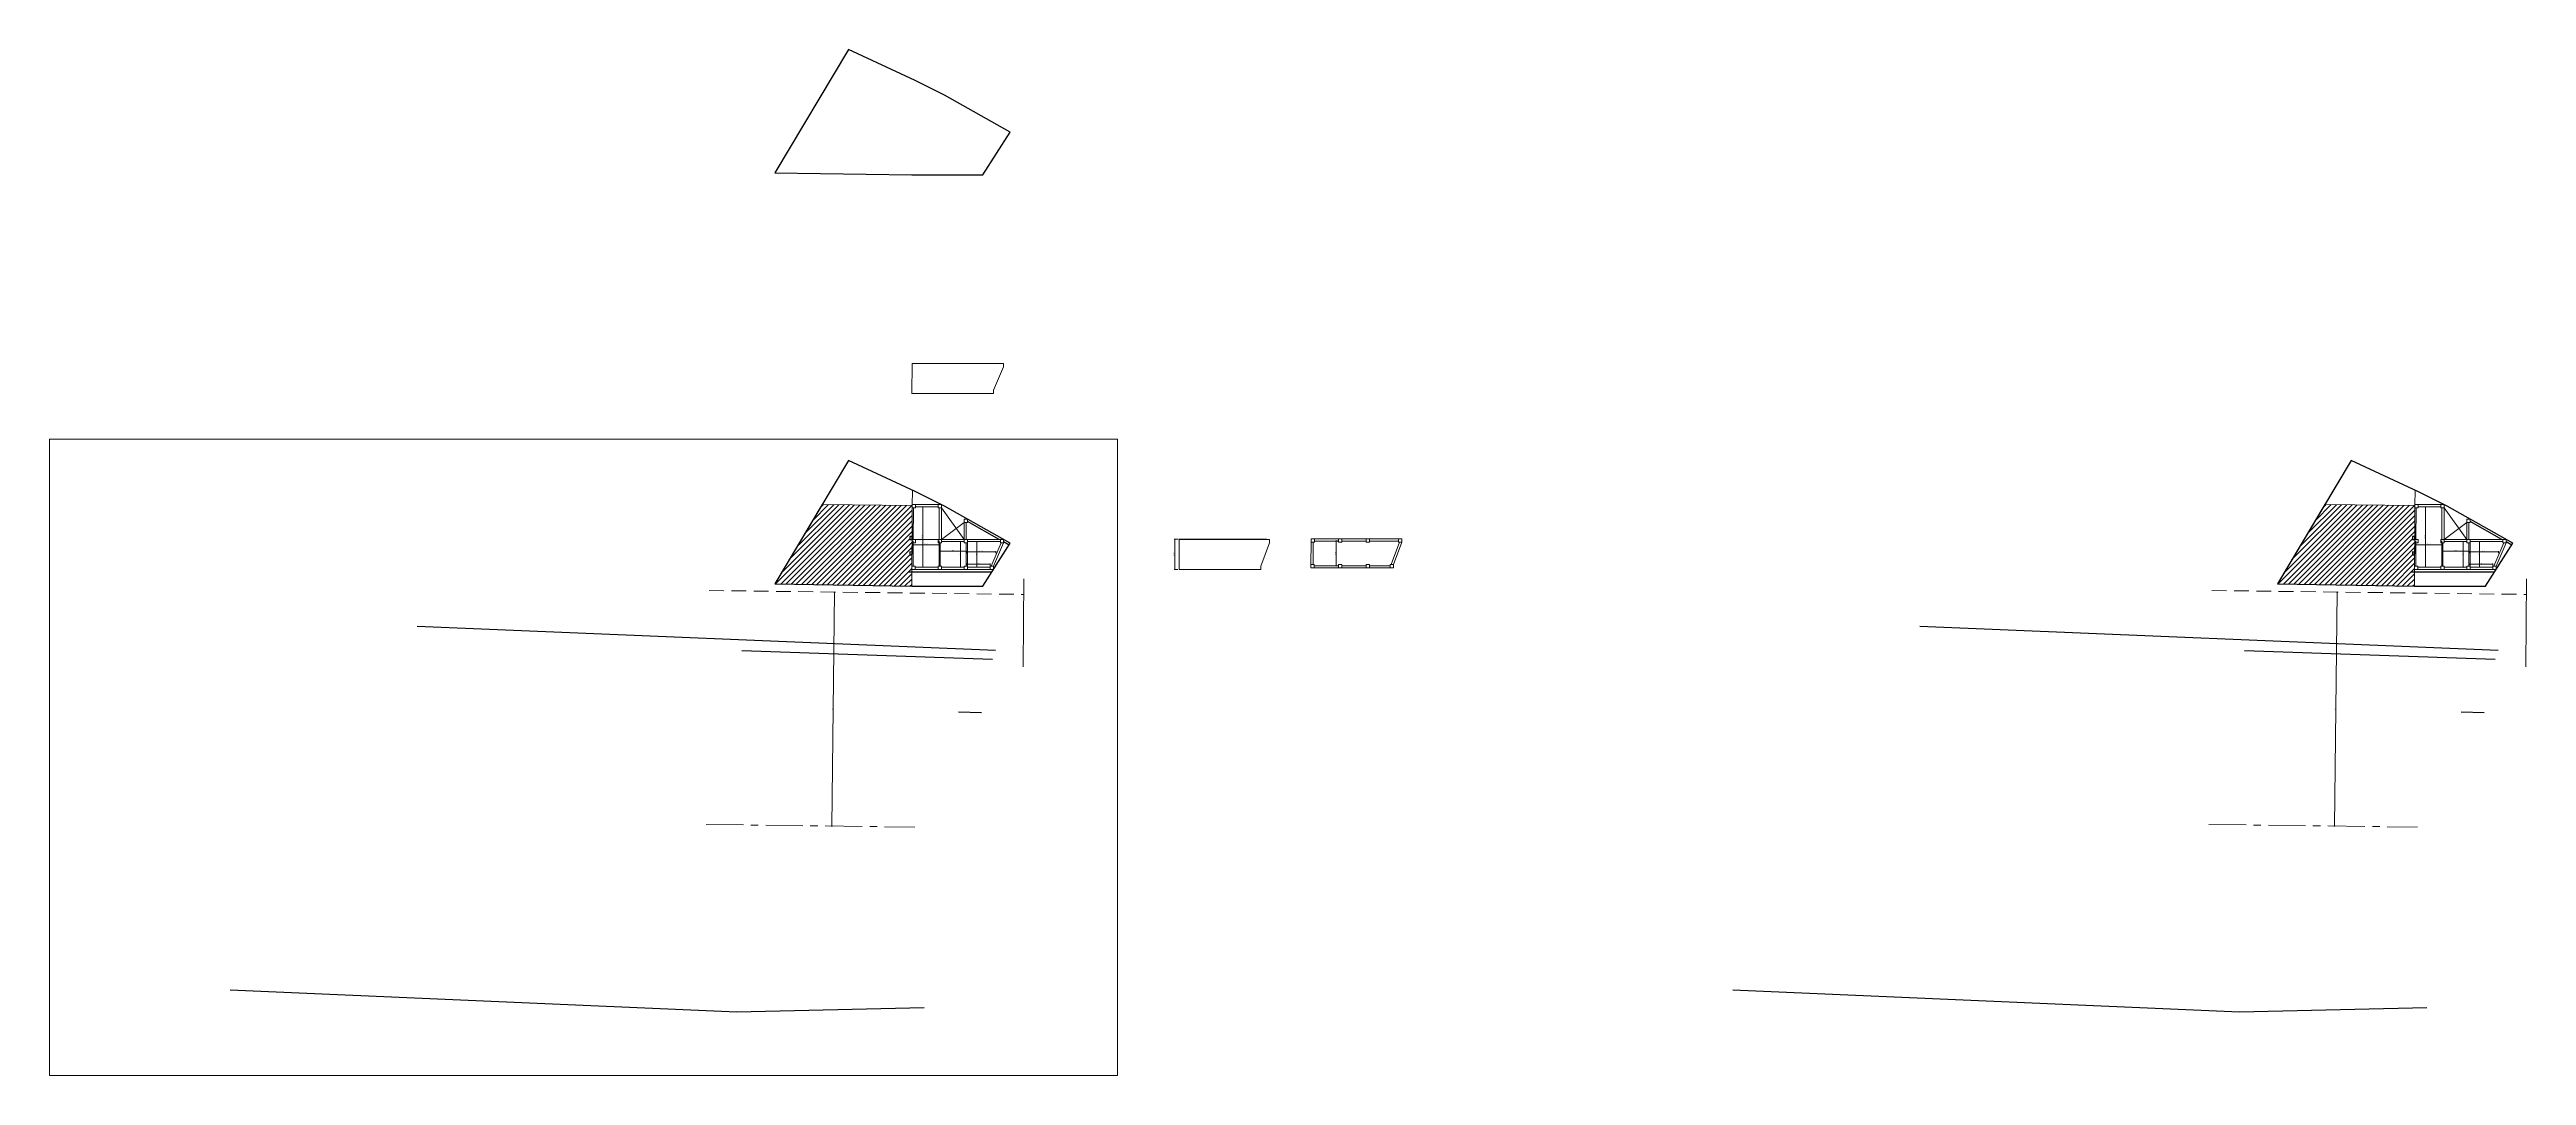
# Model space of a CAD drawing. Header units: inches. Extents: x 4069 to 291496, y -47643 to 12535.
# Drawn here: x 10215 to 20627, y 1912 to 6227 of the extents above; entities that cross this region are included whole.
import ezdxf

# ---------------------------------------------------------------- set-up
doc = ezdxf.new("R2010")
doc.units = ezdxf.units.IN
doc.header["$LTSCALE"] = 5
doc.header["$MEASUREMENT"] = 0
doc.linetypes.add('CENTER', pattern=[2, 1.25, -0.25, 0.25, -0.25])
doc.linetypes.add('DASHED2', pattern=[0.375, 0.25, -0.125])
doc.layers.add('A-WALL', color=7, linetype='Continuous', lineweight=9)
doc.layers.add('DOOR', color=62, linetype='Continuous', lineweight=0)
doc.layers.add('dim line', color=7, linetype='Continuous', lineweight=15, true_color=0xfab2b2)
doc.layers.add('WALL', color=7, linetype='Continuous')
doc.styles.get("Standard").update_dxf_attribs({"font": 'arial.ttf'})
doc.dimstyles.new('Standard$0', dxfattribs={"dimtxt": 6, "dimasz": 4, "dimexe": 3, "dimexo": 6, "dimgap": 3, "dimtad": 1, "dimdec": 1, "dimzin": 0, "dimdsep": 46, "dimlunit": 4, "dimtxsty": 'Standard', "dimcen": 0.09, "dimclrd": 6, "dimclre": 6, "dimclrt": 7, "dimadec": 0, "dimazin": 0, "dimtfac": 1, "dimtdec": 1, "dimtix": 1, "dimtofl": 0, "dimtmove": 1, "dimatfit": 3, "dimfxl": 1, "dimtolj": 1, "dimtzin": 0, "dimlwd": 18, "dimlwe": 18, "dimarcsym": 0})

# ---------------------------------------------------------------- blocks, each defined once
blk = doc.blocks.new('oblique')
at = {"color": 0, "lineweight": -2}
blk.add_line((0.25, 0.25), (-0.25, -0.25), dxfattribs=at)
at = {"layer": 'dim line', "lineweight": 9}
for p, q in [((-0.4375, 0), (0.4375, 0)), ((0, 0.4375), (0, -0.4375))]:
    blk.add_line(p, q, dxfattribs=at)
blk = doc.blocks.new('*D35')
at = {"layer": 'A-WALL', "color": 33, "lineweight": 0, "ltscale": 5, "transparency": 16777216}
blk.add_line((13503, 2961), (13515, 3945), dxfattribs=at)
at = {"layer": 'A-WALL', "color": 47, "lineweight": 0, "ltscale": 5, "transparency": 16777216}
for p, q in [((13518, 3945), (13512, 3945)), ((13506, 2961), (13500, 2961))]:
    blk.add_line(p, q, dxfattribs=at)
at = {"layer": 'Defpoints', "color": 0, "ltscale": 5, "transparency": 16777216}
for p in [(13515, 3945), (13523, 3945), (13511, 2961)]:
    blk.add_point(p, dxfattribs=at)
at = {"layer": 'A-WALL', "color": 33, "lineweight": 0, "ltscale": 5, "transparency": 16777216, "xscale": 2, "yscale": 2, "zscale": 2}
for p, rotation in [((13515, 3945), 89.29419504651034), ((13503, 2961), 269.2941950465104)]:
    blk.add_blockref('oblique', p, dxfattribs=dict(at, rotation=rotation))
at = {"layer": 'A-WALL', "color": 7, "ltscale": 5, "transparency": 16777216, "insert": (13506, 3453), "char_height": 4.5, "attachment_point": 5, "rotation": 89.2942}
blk.add_mtext("\\A1;82'", dxfattribs=at)
blk = doc.blocks.new('_OBLIQUE')
at = {"color": 0, "linetype": 'ByBlock'}
blk.add_line((-0.5, -0.5), (0.5, 0.5), dxfattribs=at)
blk = doc.blocks.new('*D36')
at = {"layer": 'A-WALL', "color": 47, "lineweight": 0, "ltscale": 5, "transparency": 16777216}
for p, q in [((15629, 4160), (15621, 4160)), ((15629, 4055), (15621, 4055))]:
    blk.add_line(p, q, dxfattribs=at)
at = {"layer": 'A-WALL', "color": 33, "lineweight": 0, "ltscale": 5, "transparency": 16777216}
blk.add_line((15624, 4160), (15624, 4055), dxfattribs=at)
at = {"layer": 'Defpoints', "color": 0, "ltscale": 5, "transparency": 16777216}
for p in [(15634, 4160), (15624, 4055), (15634, 4055)]:
    blk.add_point(p, dxfattribs=at)
at = {"layer": 'A-WALL', "color": 33, "lineweight": 0, "ltscale": 5, "transparency": 16777216, "xscale": 2, "yscale": 2, "zscale": 2}
for p, rotation in [((15624, 4160), 90), ((15624, 4055), 270)]:
    blk.add_blockref('oblique', p, dxfattribs=dict(at, rotation=rotation))
at = {"layer": 'A-WALL', "color": 7, "ltscale": 5, "transparency": 16777216, "insert": (15621, 4108), "char_height": 4.5, "attachment_point": 5, "rotation": 90}
blk.add_mtext('\\A1;8\'-8"', dxfattribs=at)
blk = doc.blocks.new('*D37')
at = {"layer": 'A-WALL', "color": 47, "lineweight": 0, "ltscale": 5, "transparency": 16777216}
for p, q in [((13898, 4304), (13883, 4304)), ((13897, 4049), (13883, 4049))]:
    blk.add_line(p, q, dxfattribs=at)
at = {"layer": 'A-WALL', "color": 33, "lineweight": 0, "ltscale": 5, "transparency": 16777216}
blk.add_line((13886, 4304), (13886, 4049), dxfattribs=at)
at = {"layer": 'Defpoints', "color": 0, "ltscale": 5, "transparency": 16777216}
for p in [(13903, 4304, -44), (13886, 4049), (13902, 4049)]:
    blk.add_point(p, dxfattribs=at)
at = {"layer": 'A-WALL', "color": 33, "lineweight": 0, "ltscale": 5, "transparency": 16777216, "xscale": 2, "yscale": 2, "zscale": 2}
for p, rotation in [((13886, 4304), 90), ((13886, 4049), 270)]:
    blk.add_blockref('oblique', p, dxfattribs=dict(at, rotation=rotation))
at = {"layer": 'A-WALL', "color": 7, "ltscale": 5, "transparency": 16777216, "insert": (13883, 4177), "char_height": 4.5, "attachment_point": 5, "rotation": 90}
blk.add_mtext('\\A1;21\'-2"', dxfattribs=at)
blk = doc.blocks.new('*D38')
at = {"layer": 'A-WALL', "color": 47, "lineweight": 0, "ltscale": 5, "transparency": 16777216}
for p, q in [((13846, 4161), (13846, 4141)), ((13955, 4161), (13955, 4141))]:
    blk.add_line(p, q, dxfattribs=at)
at = {"layer": 'A-WALL', "color": 33, "lineweight": 0, "ltscale": 5, "transparency": 16777216}
blk.add_line((13955, 4144), (13846, 4144), dxfattribs=at)
at = {"layer": 'Defpoints', "color": 0, "ltscale": 5, "transparency": 16777216}
for p in [(13846, 4166), (13955, 4166, -29), (13846, 4144)]:
    blk.add_point(p, dxfattribs=at)
at = {"layer": 'A-WALL', "color": 33, "lineweight": 0, "ltscale": 5, "transparency": 16777216, "xscale": 2, "yscale": 2, "zscale": 2, "rotation": 180}
blk.add_blockref('oblique', (13846, 4144), dxfattribs=at)
at = {"layer": 'A-WALL', "color": 33, "lineweight": 0, "ltscale": 5, "transparency": 16777216, "xscale": 2, "yscale": 2, "zscale": 2}
blk.add_blockref('oblique', (13955, 4144), dxfattribs=at)
at = {"layer": 'A-WALL', "color": 7, "ltscale": 5, "transparency": 16777216, "insert": (13900, 4147), "char_height": 4.5, "attachment_point": 5}
blk.add_mtext('\\A1;9\'-1"', dxfattribs=at)
blk = doc.blocks.new('*D39')
at = {"layer": 'A-WALL', "color": 47, "lineweight": 0, "ltscale": 5, "transparency": 16777216}
for p, q in [((13959, 4147), (13959, 4114)), ((14068, 4147), (14068, 4114))]:
    blk.add_line(p, q, dxfattribs=at)
at = {"layer": 'A-WALL', "color": 33, "lineweight": 0, "ltscale": 5, "transparency": 16777216}
blk.add_line((13959, 4117), (14068, 4117), dxfattribs=at)
at = {"layer": 'Defpoints', "color": 0, "ltscale": 5, "transparency": 16777216}
for p in [(13959, 4152, -58), (14068, 4152), (14068, 4117)]:
    blk.add_point(p, dxfattribs=at)
at = {"layer": 'A-WALL', "color": 33, "lineweight": 0, "ltscale": 5, "transparency": 16777216, "xscale": 2, "yscale": 2, "zscale": 2, "rotation": 180}
blk.add_blockref('oblique', (13959, 4117), dxfattribs=at)
at = {"layer": 'A-WALL', "color": 33, "lineweight": 0, "ltscale": 5, "transparency": 16777216, "xscale": 2, "yscale": 2, "zscale": 2}
blk.add_blockref('oblique', (14068, 4117), dxfattribs=at)
at = {"layer": 'A-WALL', "color": 7, "ltscale": 5, "transparency": 16777216, "insert": (14014, 4120), "char_height": 4.5, "attachment_point": 5}
blk.add_mtext('\\A1;9\'-1"', dxfattribs=at)
blk = doc.blocks.new('*D40')
at = {"layer": 'A-WALL', "color": 47, "lineweight": 0, "ltscale": 5, "transparency": 16777216}
for p, q in [((14054, 4157), (14042, 4157)), ((14054, 4049), (14042, 4049))]:
    blk.add_line(p, q, dxfattribs=at)
at = {"layer": 'A-WALL', "color": 33, "lineweight": 0, "ltscale": 5, "transparency": 16777216}
blk.add_line((14045, 4157), (14045, 4049), dxfattribs=at)
at = {"layer": 'Defpoints', "color": 0, "ltscale": 5, "transparency": 16777216}
for p in [(14059, 4157), (14045, 4049), (14059, 4049)]:
    blk.add_point(p, dxfattribs=at)
at = {"layer": 'A-WALL', "color": 33, "lineweight": 0, "ltscale": 5, "transparency": 16777216, "xscale": 2, "yscale": 2, "zscale": 2}
for p, rotation in [((14045, 4157), 90), ((14045, 4049), 270)]:
    blk.add_blockref('oblique', p, dxfattribs=dict(at, rotation=rotation))
at = {"layer": 'A-WALL', "color": 7, "ltscale": 5, "transparency": 16777216, "insert": (14043, 4103), "char_height": 4.5, "attachment_point": 5, "rotation": 90}
blk.add_mtext("\\A1;9'", dxfattribs=at)
blk = doc.blocks.new('*D41')
at = {"layer": 'A-WALL', "color": 47, "lineweight": 0, "ltscale": 5, "transparency": 16777216}
for p, q in [((14116, 4157), (14110, 4157)), ((14116, 4049), (14110, 4049))]:
    blk.add_line(p, q, dxfattribs=at)
at = {"layer": 'A-WALL', "color": 33, "lineweight": 0, "ltscale": 5, "transparency": 16777216}
blk.add_line((14113, 4049), (14113, 4157), dxfattribs=at)
at = {"layer": 'Defpoints', "color": 0, "ltscale": 5, "transparency": 16777216}
for p in [(14113, 4157), (14121, 4157), (14121, 4049)]:
    blk.add_point(p, dxfattribs=at)
at = {"layer": 'A-WALL', "color": 33, "lineweight": 0, "ltscale": 5, "transparency": 16777216, "xscale": 2, "yscale": 2, "zscale": 2}
for p, rotation in [((14113, 4157), 90), ((14113, 4049), 270)]:
    blk.add_blockref('oblique', p, dxfattribs=dict(at, rotation=rotation))
at = {"layer": 'A-WALL', "color": 7, "ltscale": 5, "transparency": 16777216, "insert": (14110, 4103), "char_height": 4.5, "attachment_point": 5, "rotation": 90}
blk.add_mtext("\\A1;9'", dxfattribs=at)
blk = doc.blocks.new('*D42')
at = {"layer": 'A-WALL', "color": 47, "lineweight": 0, "ltscale": 5, "transparency": 16777216}
for p, q in [((14073, 4108), (14073, 4117)), ((14193, 4108), (14193, 4117))]:
    blk.add_line(p, q, dxfattribs=at)
at = {"layer": 'A-WALL', "color": 33, "lineweight": 0, "ltscale": 5, "transparency": 16777216}
blk.add_line((14193, 4114), (14073, 4114), dxfattribs=at)
at = {"layer": 'Defpoints', "color": 0, "ltscale": 5, "transparency": 16777216}
for p in [(14073, 4114), (14073, 4103), (14193, 4103)]:
    blk.add_point(p, dxfattribs=at)
at = {"layer": 'A-WALL', "color": 33, "lineweight": 0, "ltscale": 5, "transparency": 16777216, "xscale": 2, "yscale": 2, "zscale": 2, "rotation": 180}
blk.add_blockref('oblique', (14073, 4114), dxfattribs=at)
at = {"layer": 'A-WALL', "color": 33, "lineweight": 0, "ltscale": 5, "transparency": 16777216, "xscale": 2, "yscale": 2, "zscale": 2}
blk.add_blockref('oblique', (14193, 4114), dxfattribs=at)
at = {"layer": 'A-WALL', "color": 7, "ltscale": 5, "transparency": 16777216, "insert": (14133, 4117), "char_height": 4.5, "attachment_point": 5}
blk.add_mtext('\\A1;9\'-11"', dxfattribs=at)
blk = doc.blocks.new('*D43')
at = {"layer": 'A-WALL', "color": 47, "lineweight": 0, "ltscale": 5, "transparency": 16777216}
for p, q in [((14073, 4059), (14073, 4065)), ((14169, 4054), (14169, 4065))]:
    blk.add_line(p, q, dxfattribs=at)
at = {"layer": 'A-WALL', "color": 33, "lineweight": 0, "ltscale": 5, "transparency": 16777216}
blk.add_line((14073, 4062), (14169, 4062), dxfattribs=at)
at = {"layer": 'Defpoints', "color": 0, "ltscale": 5, "transparency": 16777216}
for p in [(14169, 4062), (14073, 4054), (14169, 4049)]:
    blk.add_point(p, dxfattribs=at)
at = {"layer": 'A-WALL', "color": 33, "lineweight": 0, "ltscale": 5, "transparency": 16777216, "xscale": 2, "yscale": 2, "zscale": 2, "rotation": 180}
blk.add_blockref('oblique', (14073, 4062), dxfattribs=at)
at = {"layer": 'A-WALL', "color": 33, "lineweight": 0, "ltscale": 5, "transparency": 16777216, "xscale": 2, "yscale": 2, "zscale": 2}
blk.add_blockref('oblique', (14169, 4062), dxfattribs=at)
at = {"layer": 'A-WALL', "color": 7, "ltscale": 5, "transparency": 16777216, "insert": (14121, 4065), "char_height": 4.5, "attachment_point": 5}
blk.add_mtext("\\A1;8'", dxfattribs=at)
blk = doc.blocks.new('*D44')
at = {"layer": 'A-WALL', "color": 47, "lineweight": 0, "ltscale": 5, "transparency": 16777216}
for p, q in [((14959, 4167), (14943, 4167)), ((14958, 4040), (14943, 4040))]:
    blk.add_line(p, q, dxfattribs=at)
at = {"layer": 'A-WALL', "color": 33, "lineweight": 0, "ltscale": 5, "transparency": 16777216}
blk.add_line((14946, 4167), (14946, 4040), dxfattribs=at)
at = {"layer": 'Defpoints', "color": 0, "ltscale": 5, "transparency": 16777216}
for p in [(14964, 4167), (14946, 4040), (14963, 4040)]:
    blk.add_point(p, dxfattribs=at)
at = {"layer": 'A-WALL', "color": 33, "lineweight": 0, "ltscale": 5, "transparency": 16777216, "xscale": 2, "yscale": 2, "zscale": 2}
for p, rotation in [((14946, 4167), 90), ((14946, 4040), 270)]:
    blk.add_blockref('oblique', p, dxfattribs=dict(at, rotation=rotation))
at = {"layer": 'A-WALL', "color": 7, "ltscale": 5, "transparency": 16777216, "insert": (14943, 4104), "char_height": 4.5, "attachment_point": 5, "rotation": 90}
blk.add_mtext('\\A1;10\'-7"', dxfattribs=at)
blk = doc.blocks.new('*D51')
at = {"layer": 'A-WALL', "color": 33, "lineweight": 0, "ltscale": 5, "transparency": 16777216}
blk.add_line((19820, 2961), (19832, 3945), dxfattribs=at)
at = {"layer": 'A-WALL', "color": 47, "lineweight": 0, "ltscale": 5, "transparency": 16777216}
for p, q in [((19835, 3945), (19829, 3945)), ((19822, 2961), (19817, 2961))]:
    blk.add_line(p, q, dxfattribs=at)
at = {"layer": 'Defpoints', "color": 0, "ltscale": 5, "transparency": 16777216}
for p in [(19832, 3945), (19840, 3945), (19827, 2961)]:
    blk.add_point(p, dxfattribs=at)
at = {"layer": 'A-WALL', "color": 33, "lineweight": 0, "ltscale": 5, "transparency": 16777216, "xscale": 2, "yscale": 2, "zscale": 2}
for p, rotation in [((19832, 3945), 89.29419504651034), ((19820, 2961), 269.2941950465104)]:
    blk.add_blockref('oblique', p, dxfattribs=dict(at, rotation=rotation))
at = {"layer": 'A-WALL', "color": 7, "ltscale": 5, "transparency": 16777216, "insert": (19823, 3453), "char_height": 4.5, "attachment_point": 5, "rotation": 89.2942}
blk.add_mtext("\\A1;82'", dxfattribs=at)
blk = doc.blocks.new('*D52')
at = {"layer": 'A-WALL', "color": 47, "lineweight": 0, "ltscale": 5, "transparency": 16777216}
for p, q in [((20215, 4304), (20200, 4304)), ((20214, 4049), (20200, 4049))]:
    blk.add_line(p, q, dxfattribs=at)
at = {"layer": 'A-WALL', "color": 33, "lineweight": 0, "ltscale": 5, "transparency": 16777216}
blk.add_line((20203, 4304), (20203, 4049), dxfattribs=at)
at = {"layer": 'Defpoints', "color": 0, "ltscale": 5, "transparency": 16777216}
for p in [(20220, 4304, -44), (20203, 4049), (20219, 4049)]:
    blk.add_point(p, dxfattribs=at)
at = {"layer": 'A-WALL', "color": 33, "lineweight": 0, "ltscale": 5, "transparency": 16777216, "xscale": 2, "yscale": 2, "zscale": 2}
for p, rotation in [((20203, 4304), 90), ((20203, 4049), 270)]:
    blk.add_blockref('oblique', p, dxfattribs=dict(at, rotation=rotation))
at = {"layer": 'A-WALL', "color": 7, "ltscale": 5, "transparency": 16777216, "insert": (20200, 4177), "char_height": 4.5, "attachment_point": 5, "rotation": 90}
blk.add_mtext('\\A1;21\'-2"', dxfattribs=at)
blk = doc.blocks.new('*D53')
at = {"layer": 'A-WALL', "color": 47, "lineweight": 0, "ltscale": 5, "transparency": 16777216}
for p, q in [((20163, 4161), (20163, 4141)), ((20272, 4161), (20272, 4141))]:
    blk.add_line(p, q, dxfattribs=at)
at = {"layer": 'A-WALL', "color": 33, "lineweight": 0, "ltscale": 5, "transparency": 16777216}
blk.add_line((20272, 4144), (20163, 4144), dxfattribs=at)
at = {"layer": 'Defpoints', "color": 0, "ltscale": 5, "transparency": 16777216}
for p in [(20163, 4166), (20272, 4166, -29), (20163, 4144)]:
    blk.add_point(p, dxfattribs=at)
at = {"layer": 'A-WALL', "color": 33, "lineweight": 0, "ltscale": 5, "transparency": 16777216, "xscale": 2, "yscale": 2, "zscale": 2, "rotation": 180}
blk.add_blockref('oblique', (20163, 4144), dxfattribs=at)
at = {"layer": 'A-WALL', "color": 33, "lineweight": 0, "ltscale": 5, "transparency": 16777216, "xscale": 2, "yscale": 2, "zscale": 2}
blk.add_blockref('oblique', (20272, 4144), dxfattribs=at)
at = {"layer": 'A-WALL', "color": 7, "ltscale": 5, "transparency": 16777216, "insert": (20217, 4147), "char_height": 4.5, "attachment_point": 5}
blk.add_mtext('\\A1;9\'-1"', dxfattribs=at)
blk = doc.blocks.new('*D54')
at = {"layer": 'A-WALL', "color": 47, "lineweight": 0, "ltscale": 5, "transparency": 16777216}
for p, q in [((20276, 4147), (20276, 4114)), ((20385, 4147), (20385, 4114))]:
    blk.add_line(p, q, dxfattribs=at)
at = {"layer": 'A-WALL', "color": 33, "lineweight": 0, "ltscale": 5, "transparency": 16777216}
blk.add_line((20276, 4117), (20385, 4117), dxfattribs=at)
at = {"layer": 'Defpoints', "color": 0, "ltscale": 5, "transparency": 16777216}
for p in [(20276, 4152, -58), (20385, 4152), (20385, 4117)]:
    blk.add_point(p, dxfattribs=at)
at = {"layer": 'A-WALL', "color": 33, "lineweight": 0, "ltscale": 5, "transparency": 16777216, "xscale": 2, "yscale": 2, "zscale": 2, "rotation": 180}
blk.add_blockref('oblique', (20276, 4117), dxfattribs=at)
at = {"layer": 'A-WALL', "color": 33, "lineweight": 0, "ltscale": 5, "transparency": 16777216, "xscale": 2, "yscale": 2, "zscale": 2}
blk.add_blockref('oblique', (20385, 4117), dxfattribs=at)
at = {"layer": 'A-WALL', "color": 7, "ltscale": 5, "transparency": 16777216, "insert": (20331, 4120), "char_height": 4.5, "attachment_point": 5}
blk.add_mtext('\\A1;9\'-1"', dxfattribs=at)
blk = doc.blocks.new('*D48')
at = {"layer": 'A-WALL', "color": 47, "lineweight": 0, "ltscale": 5, "transparency": 16777216}
for p, q in [((20371, 4157), (20359, 4157)), ((20371, 4049), (20359, 4049))]:
    blk.add_line(p, q, dxfattribs=at)
at = {"layer": 'A-WALL', "color": 33, "lineweight": 0, "ltscale": 5, "transparency": 16777216}
blk.add_line((20362, 4157), (20362, 4049), dxfattribs=at)
at = {"layer": 'Defpoints', "color": 0, "ltscale": 5, "transparency": 16777216}
for p in [(20376, 4157), (20362, 4049), (20376, 4049)]:
    blk.add_point(p, dxfattribs=at)
at = {"layer": 'A-WALL', "color": 33, "lineweight": 0, "ltscale": 5, "transparency": 16777216, "xscale": 2, "yscale": 2, "zscale": 2}
for p, rotation in [((20362, 4157), 90), ((20362, 4049), 270)]:
    blk.add_blockref('oblique', p, dxfattribs=dict(at, rotation=rotation))
at = {"layer": 'A-WALL', "color": 7, "ltscale": 5, "transparency": 16777216, "insert": (20359, 4103), "char_height": 4.5, "attachment_point": 5, "rotation": 90}
blk.add_mtext("\\A1;9'", dxfattribs=at)
blk = doc.blocks.new('*D49')
at = {"layer": 'A-WALL', "color": 47, "lineweight": 0, "ltscale": 5, "transparency": 16777216}
for p, q in [((20433, 4157), (20427, 4157)), ((20433, 4049), (20427, 4049))]:
    blk.add_line(p, q, dxfattribs=at)
at = {"layer": 'A-WALL', "color": 33, "lineweight": 0, "ltscale": 5, "transparency": 16777216}
blk.add_line((20430, 4049), (20430, 4157), dxfattribs=at)
at = {"layer": 'Defpoints', "color": 0, "ltscale": 5, "transparency": 16777216}
for p in [(20430, 4157), (20438, 4157), (20438, 4049)]:
    blk.add_point(p, dxfattribs=at)
at = {"layer": 'A-WALL', "color": 33, "lineweight": 0, "ltscale": 5, "transparency": 16777216, "xscale": 2, "yscale": 2, "zscale": 2}
for p, rotation in [((20430, 4157), 90), ((20430, 4049), 270)]:
    blk.add_blockref('oblique', p, dxfattribs=dict(at, rotation=rotation))
at = {"layer": 'A-WALL', "color": 7, "ltscale": 5, "transparency": 16777216, "insert": (20427, 4103), "char_height": 4.5, "attachment_point": 5, "rotation": 90}
blk.add_mtext("\\A1;9'", dxfattribs=at)
blk = doc.blocks.new('*D46')
at = {"layer": 'A-WALL', "color": 47, "lineweight": 0, "ltscale": 5, "transparency": 16777216}
for p, q in [((20390, 4108), (20390, 4117)), ((20510, 4108), (20510, 4117))]:
    blk.add_line(p, q, dxfattribs=at)
at = {"layer": 'A-WALL', "color": 33, "lineweight": 0, "ltscale": 5, "transparency": 16777216}
blk.add_line((20510, 4114), (20390, 4114), dxfattribs=at)
at = {"layer": 'Defpoints', "color": 0, "ltscale": 5, "transparency": 16777216}
for p in [(20390, 4114), (20390, 4103), (20510, 4103)]:
    blk.add_point(p, dxfattribs=at)
at = {"layer": 'A-WALL', "color": 33, "lineweight": 0, "ltscale": 5, "transparency": 16777216, "xscale": 2, "yscale": 2, "zscale": 2, "rotation": 180}
blk.add_blockref('oblique', (20390, 4114), dxfattribs=at)
at = {"layer": 'A-WALL', "color": 33, "lineweight": 0, "ltscale": 5, "transparency": 16777216, "xscale": 2, "yscale": 2, "zscale": 2}
blk.add_blockref('oblique', (20510, 4114), dxfattribs=at)
at = {"layer": 'A-WALL', "color": 7, "ltscale": 5, "transparency": 16777216, "insert": (20450, 4117), "char_height": 4.5, "attachment_point": 5}
blk.add_mtext('\\A1;9\'-11"', dxfattribs=at)
blk = doc.blocks.new('*D50')
at = {"layer": 'A-WALL', "color": 47, "lineweight": 0, "ltscale": 5, "transparency": 16777216}
for p, q in [((20390, 4059), (20390, 4065)), ((20486, 4054), (20486, 4065))]:
    blk.add_line(p, q, dxfattribs=at)
at = {"layer": 'A-WALL', "color": 33, "lineweight": 0, "ltscale": 5, "transparency": 16777216}
blk.add_line((20390, 4062), (20486, 4062), dxfattribs=at)
at = {"layer": 'Defpoints', "color": 0, "ltscale": 5, "transparency": 16777216}
for p in [(20486, 4062), (20390, 4054), (20486, 4049)]:
    blk.add_point(p, dxfattribs=at)
at = {"layer": 'A-WALL', "color": 33, "lineweight": 0, "ltscale": 5, "transparency": 16777216, "xscale": 2, "yscale": 2, "zscale": 2, "rotation": 180}
blk.add_blockref('oblique', (20390, 4062), dxfattribs=at)
at = {"layer": 'A-WALL', "color": 33, "lineweight": 0, "ltscale": 5, "transparency": 16777216, "xscale": 2, "yscale": 2, "zscale": 2}
blk.add_blockref('oblique', (20486, 4062), dxfattribs=at)
at = {"layer": 'A-WALL', "color": 7, "ltscale": 5, "transparency": 16777216, "insert": (20438, 4065), "char_height": 4.5, "attachment_point": 5}
blk.add_mtext("\\A1;8'", dxfattribs=at)

msp = doc.modelspace()

# ---------------------------------------------------------------- hatches: boundary and pattern name
at = {"layer": 'A-WALL', "ltscale": 5}
h = msp.add_hatch(dxfattribs=at)
h.set_pattern_fill('ANSI31', color=256, scale=125)
h.set_pattern_definition([(45, (-85033.939, 20671.61), (-11.0485435, 11.0485435), [])])
h.paths.add_polyline_path([(13840.86716, 4166.42115), (13831.86771, 4166.53526), (13831.94606, 4178.53523), (13840.94551, 4178.42112), (13841.79431, 4308.4208), (13463.31899, 4312.91951), (13263.65234, 3979.0719), (13839.58747, 3970.42801), (13840.08368, 4046.42626), (13840.08368, 4060.42626), (13840.17509, 4060.42626), (13840.44276, 4101.4213), (13831.44331, 4101.53542), (13831.52166, 4113.53539), (13840.52111, 4113.42127)])
h = msp.add_hatch(dxfattribs=at)
h.set_pattern_fill('ANSI31', color=256, scale=125)
h.set_pattern_definition([(45, (-78717.02, 20671.61), (-11.0485435, 11.0485435), [])])
h.paths.add_polyline_path([(20157.78597, 4166.42115), (20148.78653, 4166.53526), (20148.86488, 4178.53523), (20157.86432, 4178.42112), (20158.71312, 4308.4208), (19780.2378, 4312.91951), (19580.57115, 3979.0719), (20156.50629, 3970.42801), (20157.0025, 4046.42626), (20157.0025, 4060.42626), (20157.09391, 4060.42626), (20157.36157, 4101.4213), (20148.36213, 4101.53542), (20148.44048, 4113.53539), (20157.43992, 4113.42127)])

# ---------------------------------------------------------------- linework, layer by layer
for p, q in [((13573.77786, 6226.54371, -58.16904), (13263.65234, 5708.00613, -58.16904)), ((13854.25619, 6096.69305, -58.16904), (13573.77786, 6226.54371, -58.16904)), ((13977.62127, 6034.76321, -58.16904), (13854.25619, 6096.69305, -58.16904)), ((14253.71515, 5879.69462, -58.16904), (13977.62127, 6034.76321, -58.16904)), ((14138.76016, 5699.36225, -58.16904), (14253.71515, 5879.69462, -58.16904)), ((13263.65234, 5708.00613, -58.16904), (13839.58747, 5699.36225, -58.16904)), ((13839.58747, 5699.36225, -58.16904), (14138.76016, 5699.36225, -58.16904)), ((13573.77786, 4497.60948, -58.16904), (13263.65234, 3979.0719, -58.16904)), ((13854.25619, 4367.75881, -58.16904), (13573.77786, 4497.60948, -58.16904)), ((19890.69667, 4497.60948, -58.16904), (19580.57115, 3979.0719, -58.16904)), ((20171.175, 4367.75881, -58.16904), (19890.69667, 4497.60948, -58.16904)), ((13977.62127, 4305.82898, -58.16904), (13854.25619, 4367.75881, -58.16904)), ((14253.71515, 4150.76038, -58.16904), (13977.62127, 4305.82898, -58.16904)), ((20294.54008, 4305.82898, -58.16904), (20171.175, 4367.75881, -58.16904)), ((20570.63397, 4150.76038, -58.16904), (20294.54008, 4305.82898, -58.16904)), ((14207.45311, 4166.42115, -58.16904), (14073.37811, 4241.7246, -58.16904)), ((20524.37193, 4166.42115, -58.16904), (20390.29693, 4241.7246, -58.16904)), ((14138.76016, 3970.42801, -58.16904), (14253.71515, 4150.76038, -58.16904)), ((14249.30786, 4142.91336, -58.16904), (14225.83174, 4156.09876, -58.16904)), ((20455.67898, 3970.42801, -58.16904), (20570.63397, 4150.76038, -58.16904)), ((20566.22667, 4142.91336, -58.16904), (20542.75055, 4156.09876, -58.16904)), ((13263.65234, 3979.0719, -58.16904), (13839.58747, 3970.42801, -58.16904)), ((13826.3526, 4030.42801, -58.16904), (14177.00787, 4030.42801, -58.16904)), ((13839.58747, 3970.42801, -58.16904), (14138.76016, 3970.42801, -58.16904)), ((19580.57115, 3979.0719, -58.16904), (20156.50629, 3970.42801, -58.16904)), ((20143.27141, 4030.42801, -58.16904), (20493.92668, 4030.42801, -58.16904)), ((20156.50629, 3970.42801, -58.16904), (20455.67898, 3970.42801, -58.16904)), ((11760.3058, 3801.32357, -5.60998), (14191.51224, 3700.58536, -56.63361)), ((18077.22461, 3801.32357, -5.60998), (20508.43105, 3700.58536, -56.63361)), ((14178.29704, 3660.77683, -55.88558), (13124.98549, 3698.0915, -59.35014)), ((20495.21585, 3660.77683, -55.88558), (19441.9043, 3698.0915, -59.35014)), ((14132.35903, 3437.09349, -65.96432), (14036.62352, 3439.59799, -65.57061)), ((20449.27785, 3437.09349, -65.96432), (20353.54233, 3439.59799, -65.57061)), ((13103.76347, 2178.85578, 1.516), (10974.47805, 2270.26581, 1.516)), ((13891.98875, 2197.19925, 1.516), (13103.76347, 2178.85578, 1.516)), ((19420.68228, 2178.85578, 1.516), (17291.39686, 2270.26581, 1.516)), ((20208.90757, 2197.19925, 1.516), (19420.68228, 2178.85578, 1.516))]:
    msp.add_line(p, q)
for p, q in [((13840.04448, 4780.50725), (13840.86716, 4906.50725)), ((14225.83174, 4906.50725), (13840.86716, 4906.50725)), ((14225.83174, 4892.50725), (14225.83174, 4906.50725)), ((14183.37811, 4794.50725), (14225.83174, 4892.50725)), ((14183.37811, 4780.50725), (14183.37811, 4794.50725)), ((13840.04448, 4780.50725), (14183.37811, 4780.50725)), ((13841.79431, 4308.4208), (13842.21813, 4373.33197)), ((20158.71312, 4308.4208), (20159.13694, 4373.33197)), ((13846.73033, 4298.60535), (13845.86727, 4166.42115)), ((13855.82163, 4312.60535), (13950.12264, 4312.60535)), ((13855.82163, 4303.60535), (13950.12264, 4303.60535)), ((13955.12264, 4298.60535), (13955.12264, 4166.42115)), ((13964.12264, 4298.60535), (13964.12264, 4166.42115)), ((13964.12264, 4298.60535), (14059.37811, 4166.42115)), ((20163.64914, 4298.60535), (20162.78608, 4166.42115)), ((20172.74045, 4312.60535), (20267.04145, 4312.60535)), ((20172.74045, 4303.60535), (20267.04145, 4303.60535)), ((20272.04145, 4298.60535), (20272.04145, 4166.42115)), ((20281.04145, 4298.60535), (20281.04145, 4166.42115)), ((20281.04145, 4298.60535), (20376.29693, 4166.42115)), ((13840.04448, 4040.42115), (13840.86716, 4166.42115)), ((13840.86716, 4166.42115), (13854.86716, 4166.42115)), ((13950.12264, 4166.42115), (14073.37811, 4166.42115)), ((13964.12264, 4166.42115), (14059.37811, 4238.04698)), ((14059.37811, 4238.04698), (14059.37811, 4166.42115)), ((14068.37811, 4238.04698), (14068.37811, 4166.42115)), ((14073.37811, 4054.42115), (14073.37811, 4166.42115)), ((14207.11467, 4166.42115), (14073.37811, 4166.42115)), ((14207.11467, 4166.42115), (14225.83174, 4166.42115)), ((14962.98506, 4040.42115), (14963.80775, 4166.42115)), ((14962.98506, 4040.42115), (14963.80775, 4166.42115)), ((15330.05526, 4166.42115), (14963.80775, 4166.42115)), ((15330.05526, 4166.42115), (15344.05526, 4166.42115)), ((20156.96329, 4040.42115), (20157.78597, 4166.42115)), ((20157.78597, 4166.42115), (20171.78597, 4166.42115)), ((20267.04145, 4166.42115), (20390.29693, 4166.42115)), ((20281.04145, 4166.42115), (20376.29693, 4238.04698)), ((20376.29693, 4238.04698), (20376.29693, 4166.42115)), ((20385.29693, 4238.04698), (20385.29693, 4166.42115)), ((20390.29693, 4054.42115), (20390.29693, 4166.42115)), ((20524.03348, 4166.42115), (20390.29693, 4166.42115)), ((20524.03348, 4166.42115), (20542.75055, 4166.42115)), ((13845.77586, 4152.42115), (13845.13616, 4054.44726)), ((13954.87264, 4054.42115), (13954.87264, 4152.42115)), ((13959.37264, 4054.42115), (13959.37264, 4152.42115)), ((14059.37811, 4157.42115), (13964.12264, 4157.42115)), ((14068.37811, 4054.42115), (14068.37811, 4152.42115)), ((14211.83174, 4157.42115), (14073.37811, 4157.42115)), ((14173.56992, 4054.42115), (14216.02355, 4152.42115)), ((14183.37811, 4054.42115), (14225.83174, 4152.42115)), ((15306.3187, 4054.42115), (15344.05526, 4152.42115)), ((15518.14846, 4113.42127), (15518.49451, 4152.42115)), ((15855.24525, 4060.42626), (15889.87085, 4154.66775)), ((15864.8335, 4060.42626), (15899.45909, 4154.66775)), ((20162.69467, 4152.42115), (20162.05497, 4054.44726)), ((20271.79145, 4054.42115), (20271.79145, 4152.42115)), ((20276.29145, 4054.42115), (20276.29145, 4152.42115)), ((20376.29693, 4157.42115), (20281.04145, 4157.42115)), ((20385.29693, 4054.42115), (20385.29693, 4152.42115)), ((20528.75055, 4157.42115), (20390.29693, 4157.42115)), ((20490.48873, 4054.42115), (20532.94236, 4152.42115)), ((20500.29693, 4054.42115), (20542.75055, 4152.42115)), ((13303.33431, 4046.42115), (13303.93239, 4046.42115)), ((13836.34573, 4040.42115), (14183.37811, 4040.42115)), ((13854.13588, 4049.42115), (13950.12264, 4049.42115)), ((13964.12264, 4049.42115), (14059.37811, 4049.42115)), ((14073.37811, 4049.42115), (14169.37811, 4049.42115)), ((14310.53525, 4000.68342), (14308.46271, 3630.4805)), ((14962.98506, 4040.42115), (15306.3187, 4040.42115)), ((19620.25312, 4046.42115), (19620.8512, 4046.42115)), ((20153.26455, 4040.42115), (20500.29693, 4040.42115)), ((20171.0547, 4049.42115), (20267.04145, 4049.42115)), ((20281.04145, 4049.42115), (20376.29693, 4049.42115)), ((20390.29693, 4049.42115), (20486.29693, 4049.42115)), ((20627.45406, 4000.68342), (20625.38152, 3630.4805))]:
    msp.add_line(p, q, dxfattribs=at)
at = {"layer": 'A-WALL', "linetype": 'DASHED2', "ltscale": 50}
for p, q in [((12987.5677, 3951.41961), (14310.16824, 3935.12617)), ((19304.48652, 3951.41961), (20627.08705, 3935.12617))]:
    msp.add_line(p, q, dxfattribs=at)
at = {"layer": 'A-WALL', "linetype": 'CENTER', "ltscale": 25}
for p, q in [((12975.44649, 2967.49427), (13852.23727, 2956.69287)), ((19292.3653, 2967.49427), (20169.15608, 2956.69287))]:
    msp.add_line(p, q, dxfattribs=at)
at = {"layer": 'A-WALL', "ltscale": 5}
for points in [[(13977.62127, 6034.76321), (13854.25619, 6096.69305), (13573.77786, 6226.54371), (13263.65234, 5708.00613), (13839.58747, 5699.36225), (14138.76016, 5699.36225), (14253.71515, 5879.69462)], [(14059.37811, 4252.04698), (14073.37811, 4252.04698), (14073.37811, 4238.04698), (14059.37811, 4238.04698)], [(14059.37811, 4166.42115), (14073.37811, 4166.42115), (14073.37811, 4152.42115), (14059.37811, 4152.42115)], [(15344.05526, 4152.42115), (15344.05526, 4166.42115), (15330.05526, 4167.42115), (14963.80775, 4167.42115), (14962.98506, 4040.42115), (15306.3187, 4040.42115), (15306.3187, 4054.42115)], [(15899.45909, 4154.66775), (15899.45909, 4168.66775), (15518.49451, 4168.66775), (15517.711, 4046.42115), (15864.83023, 4046.42115), (15864.8335, 4060.42626)], [(15518.49451, 4168.66775), (15532.49451, 4168.66775), (15532.49451, 4154.66775), (15518.49451, 4154.66775)], [(15633.71104, 4168.66775), (15647.71104, 4168.66775), (15647.71104, 4154.66775), (15633.71104, 4154.66775)], [(15749.71104, 4168.66775), (15763.71104, 4168.66775), (15763.71104, 4154.66775), (15749.71104, 4154.66775)], [(15885.45909, 4168.66775), (15899.45909, 4168.66775), (15899.45909, 4154.66775), (15885.45909, 4154.66775)], [(20376.29693, 4252.04698), (20390.29693, 4252.04698), (20390.29693, 4238.04698), (20376.29693, 4238.04698)], [(20376.29693, 4166.42115), (20390.29693, 4166.42115), (20390.29693, 4152.42115), (20376.29693, 4152.42115)], [(13840.13588, 4054.42115), (13854.13588, 4054.42115), (13854.13588, 4040.42115), (13840.13588, 4040.42115)], [(14059.37811, 4054.42115), (14073.37811, 4054.42115), (14073.37811, 4040.42115), (14059.37811, 4040.42115)], [(14169.37811, 4054.42115), (14183.37811, 4054.42115), (14183.37811, 4040.42115), (14169.37811, 4040.42115)], [(15633.71104, 4060.42626), (15647.71104, 4060.42626), (15647.71104, 4046.42626), (15633.71104, 4046.42626)], [(15749.71104, 4060.42626), (15763.71104, 4060.42626), (15763.71104, 4046.42626), (15749.71104, 4046.42626)], [(15850.8335, 4060.42626), (15864.8335, 4060.42626), (15864.8335, 4046.42626), (15850.8335, 4046.42626)], [(20157.0547, 4054.42115), (20171.0547, 4054.42115), (20171.0547, 4040.42115), (20157.0547, 4040.42115)], [(20376.29693, 4054.42115), (20390.29693, 4054.42115), (20390.29693, 4040.42115), (20376.29693, 4040.42115)], [(20486.29693, 4054.42115), (20500.29693, 4054.42115), (20500.29693, 4040.42115), (20486.29693, 4040.42115)]]:
    msp.add_lwpolyline(points, close=True, dxfattribs=at)
at = {"layer": 'A-WALL', "ltscale": 5, "elevation": -58.16904}
msp.add_lwpolyline([(13840.86716, 4906.50725), (13840.04448, 4780.50725), (14183.37811, 4780.50725), (14183.37811, 4794.50725), (14225.83174, 4892.50725), (14225.83174, 4906.50725), (13840.86716, 4906.50725)], dxfattribs=at)
at = {"layer": 'A-WALL', "ltscale": 5}
for points, elevation in [([(19890.69667, 4497.60948), (19580.57115, 3979.0719), (20156.50629, 3970.42801), (20455.67898, 3970.42801), (20570.63397, 4150.76038), (20294.54008, 4305.82898), (20171.175, 4367.75881)], -58.16904), ([(13841.82163, 4312.60535), (13855.82163, 4312.60535), (13855.82163, 4298.60535), (13841.82163, 4298.60535)], -58.16904), ([(13950.12264, 4312.60535), (13964.12264, 4312.60535), (13964.12264, 4298.60535), (13950.12264, 4298.60535)], -29.08452), ([(20158.74045, 4312.60535), (20172.74045, 4312.60535), (20172.74045, 4298.60535), (20158.74045, 4298.60535)], -58.16904), ([(20267.04145, 4312.60535), (20281.04145, 4312.60535), (20281.04145, 4298.60535), (20267.04145, 4298.60535)], -29.08452), ([(13840.86716, 4166.42115), (13840.04448, 4040.42115), (14183.37811, 4040.42115), (14183.37811, 4054.42115), (14225.83174, 4152.42115), (14225.83174, 4166.42115)], -58.16904), ([(13840.86716, 4166.42115), (13854.86716, 4166.42115), (13854.86716, 4152.42115), (13840.86716, 4152.42115)], -58.16904), ([(13950.12264, 4166.42115), (13964.12264, 4166.42115), (13964.12264, 4152.42115), (13950.12264, 4152.42115)], -29.08452), ([(14211.83174, 4166.42115), (14225.83174, 4166.42115), (14225.83174, 4152.42115), (14211.83174, 4152.42115)], -58.16904), ([(20157.78597, 4166.42115), (20171.78597, 4166.42115), (20171.78597, 4152.42115), (20157.78597, 4152.42115)], -58.16904), ([(20267.04145, 4166.42115), (20281.04145, 4166.42115), (20281.04145, 4152.42115), (20267.04145, 4152.42115)], -29.08452), ([(20528.75055, 4166.42115), (20542.75055, 4166.42115), (20542.75055, 4152.42115), (20528.75055, 4152.42115)], -58.16904), ([(13950.12264, 4054.42115), (13964.12264, 4054.42115), (13964.12264, 4040.42115), (13950.12264, 4040.42115)], -58.16904), ([(15517.80241, 4060.42115), (15531.80241, 4060.42115), (15531.80241, 4046.42115), (15517.80241, 4046.42115)], -58.16904), ([(20267.04145, 4054.42115), (20281.04145, 4054.42115), (20281.04145, 4040.42115), (20267.04145, 4040.42115)], -58.16904)]:
    msp.add_lwpolyline(points, close=True, dxfattribs=dict(at, elevation=elevation))
for points in [[(15330.05526, 4166.42115), (15344.05526, 4166.42115), (15344.05526, 4152.42115)], [(15899.45909, 4168.66775), (15518.49451, 4168.66775), (15517.711, 4046.42115), (15864.83023, 4046.42115), (15864.8335, 4046.42626)], [(15527.41796, 4154.66775), (15526.8026, 4060.42115)], [(15633.71104, 4159.66775), (15532.49451, 4159.66775)], [(15749.71104, 4159.66775), (15647.71104, 4159.66775)], [(15885.45909, 4159.66775), (15763.71104, 4159.66775)], [(15306.3187, 4054.42115), (15306.3187, 4040.42115), (15292.3187, 4040.42115)], [(15531.80241, 4055.42115), (15633.71104, 4055.42115)], [(15647.71104, 4055.42115), (15749.71104, 4055.42115)], [(15763.71104, 4055.42115), (15850.8335, 4055.42115)]]:
    msp.add_lwpolyline(points, dxfattribs=at)
at = {"layer": 'DOOR', "lineweight": 13}
msp.add_lwpolyline([(10214.82249, 4588.24489), (14704.947, 4588.24489), (14704.947, 1912.10147), (10214.82249, 1912.10147)], close=True, dxfattribs=at)
at = {"layer": 'DOOR', "lineweight": 13, "elevation": -58.16904}
for points in [[(13263.65234, 3979.0719), (13839.58747, 3970.42801), (13841.79431, 4308.4208), (13463.31899, 4312.91951)], [(19580.57115, 3979.0719), (20156.50629, 3970.42801), (20158.71312, 4308.4208), (19780.2378, 4312.91951)]]:
    msp.add_lwpolyline(points, close=True, dxfattribs=at)
at = {"layer": 'WALL', "color": 2, "linetype": 'ByBlock', "ltscale": 5, "elevation": -58.16904}
for points in [[(13831.94606, 4178.53523), (13831.86771, 4166.53526), (13840.86716, 4166.42115), (13840.94551, 4178.42112)], [(20148.86488, 4178.53523), (20148.78653, 4166.53526), (20157.78597, 4166.42115), (20157.86432, 4178.42112)], [(13831.52166, 4113.53539), (13831.44331, 4101.53542), (13840.44276, 4101.4213), (13840.52111, 4113.42127)], [(20148.44048, 4113.53539), (20148.36213, 4101.53542), (20157.36157, 4101.4213), (20157.43992, 4113.42127)]]:
    msp.add_lwpolyline(points, close=True, dxfattribs=at)

# ---------------------------------------------------------------- dimensions: what is measured, and where the dimension line sits
at = {"layer": 'A-WALL', "ltscale": 5}
for base, p1, p2, picture, middle in [((13885.59405, 4049.42115), (13902.97213, 4303.60535, -43.62678), (13902.12926, 4049.42115), '*D37', (13882.83484, 4176.51325)), ((20202.51286, 4049.42115), (20219.89095, 4303.60535, -43.62678), (20219.04807, 4049.42115), '*D52', (20199.75365, 4176.51325)), ((14946.17253, 4040.42115), (14963.80775, 4167.42115), (14962.98506, 4040.42115), '*D44', (14943.37495, 4103.92115)), ((14045.2992, 4049.42115), (14059.37811, 4157.42115), (14059.37811, 4049.42115), '*D40', (14042.50162, 4103.42115)), ((14112.93832, 4157.42115), (14121.37811, 4049.42115), (14121.37811, 4157.42115), '*D41', (14110.14074, 4103.42115)), ((15623.64074, 4055.42115), (15633.71104, 4159.66775), (15633.71104, 4055.42115), '*D36', (15620.84316, 4107.54445)), ((20362.21801, 4049.42115), (20376.29693, 4157.42115), (20376.29693, 4049.42115), '*D48', (20359.42043, 4103.42115)), ((20429.85713, 4157.42115), (20438.29693, 4049.42115), (20438.29693, 4157.42115), '*D49', (20427.05955, 4103.42115))]:
    dim = msp.add_linear_dim(base=base, p1=p1, p2=p2, angle=90, dimstyle='Standard$0', override={"dimtxt": 4.5, "dimasz": 2, "dimexo": 5, "dimgap": 0.5, "dimdec": 0, "dimzin": 12, "dimpost": '\\X', "dimblk": 'oblique', "dimcen": 3, "dimclrd": 33, "dimclre": 47, "dimtfac": 0.5, "dimtdec": 0, "dimfxl": 3, "dimlwd": 0, "dimlwe": 0}, dxfattribs=at)
    dim.commit()
    dim.dimension.update_dxf_attribs({"geometry": picture, "text_midpoint": middle})
for base, p1, p2, picture, middle in [((13845.86727, 4143.7672), (13955.12264, 4166.42115, -29.08452), (13845.86727, 4166.42115), '*D38', (13900.49495, 4146.56478)), ((20162.78608, 4143.7672), (20272.04145, 4166.42115, -29.08452), (20162.78608, 4166.42115), '*D53', (20217.41376, 4146.56478)), ((14068.37811, 4117.05293), (13959.37264, 4152.42115, -58.16904), (14068.37811, 4152.42115), '*D39', (14013.87537, 4119.85051)), ((14073.37811, 4114.49228), (14192.6022, 4103.42115), (14073.37811, 4103.42115), '*D42', (14132.99016, 4117.28985)), ((14169.37811, 4062.17919), (14073.37811, 4054.42115), (14169.37811, 4049.42115), '*D43', (14121.37811, 4064.97677)), ((20385.29693, 4117.05293), (20276.29145, 4152.42115, -58.16904), (20385.29693, 4152.42115), '*D54', (20330.79419, 4119.85051)), ((20390.29693, 4114.49228), (20509.52101, 4103.42115), (20390.29693, 4103.42115), '*D46', (20449.90897, 4117.28985)), ((20486.29693, 4062.17919), (20390.29693, 4054.42115), (20486.29693, 4049.42115), '*D50', (20438.29693, 4064.97677))]:
    dim = msp.add_linear_dim(base=base, p1=p1, p2=p2, dimstyle='Standard$0', override={"dimtxt": 4.5, "dimasz": 2, "dimexo": 5, "dimgap": 0.5, "dimdec": 0, "dimzin": 12, "dimpost": '\\X', "dimblk": 'oblique', "dimcen": 3, "dimclrd": 33, "dimclre": 47, "dimtfac": 0.5, "dimtdec": 0, "dimfxl": 3, "dimlwd": 0, "dimlwe": 0}, dxfattribs=at)
    dim.commit()
    dim.dimension.update_dxf_attribs({"geometry": picture, "text_midpoint": middle})
for p1, p2, picture, middle in [((13510.54771, 2960.90222), (13522.66892, 3944.82756), '*D35', (13506.09779, 3452.99438)), ((19827.46652, 2960.90222), (19839.58774, 3944.82756), '*D51', (19823.01661, 3452.99438))]:
    dim = msp.add_aligned_dim(p1=p1, p2=p2, distance=7.71374, dimstyle='Standard$0', override={"dimtxt": 4.5, "dimasz": 2, "dimexo": 5, "dimgap": 0.5, "dimzin": 12, "dimpost": '\\X', "dimblk": 'oblique', "dimcen": 3, "dimclrd": 33, "dimclre": 47, "dimtfac": 0.5, "dimfxl": 3, "dimlwd": 0, "dimlwe": 0}, dxfattribs=at)
    dim.commit()
    dim.dimension.update_dxf_attribs({"geometry": picture, "text_midpoint": middle})

doc.saveas('drawing.dxf')
